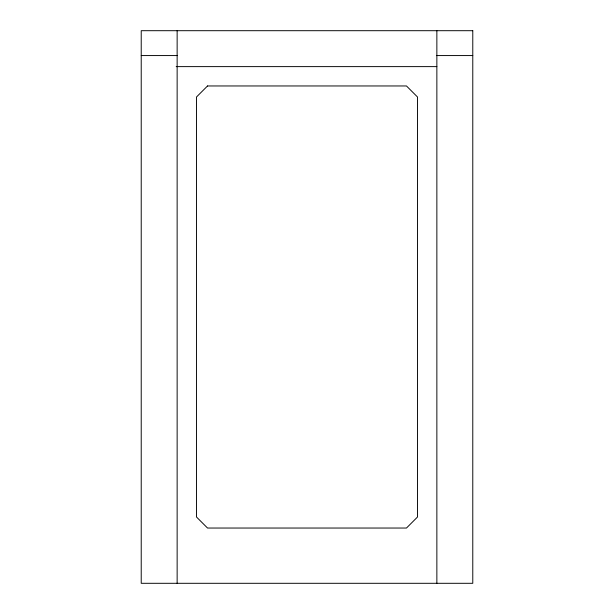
<?xml version="1.0" encoding="UTF-8"?>
<svg xmlns="http://www.w3.org/2000/svg" width="614" height="614" viewBox="0 0 614 614"><rect width="100%" height="100%" fill="white"/><g stroke="black" fill="none" stroke-linecap="round" stroke-linejoin="round"><path stroke-width="0.92" d="M141.22 55.567L177.139 55.567M436.861 55.567L472.78 55.567M176.187 66.619L436.861 66.619M436.861 30.7L436.861 583.3M177.139 30.7L177.139 583.3M207.532 85.96L196.48 97.012L196.48 516.988L207.532 528.04L406.468 528.04L417.52 516.988L417.52 97.012L406.468 85.96L207.532 85.96M472.78 30.7L141.22 30.7L141.22 583.3L472.78 583.3L472.78 30.7"/></g></svg>
